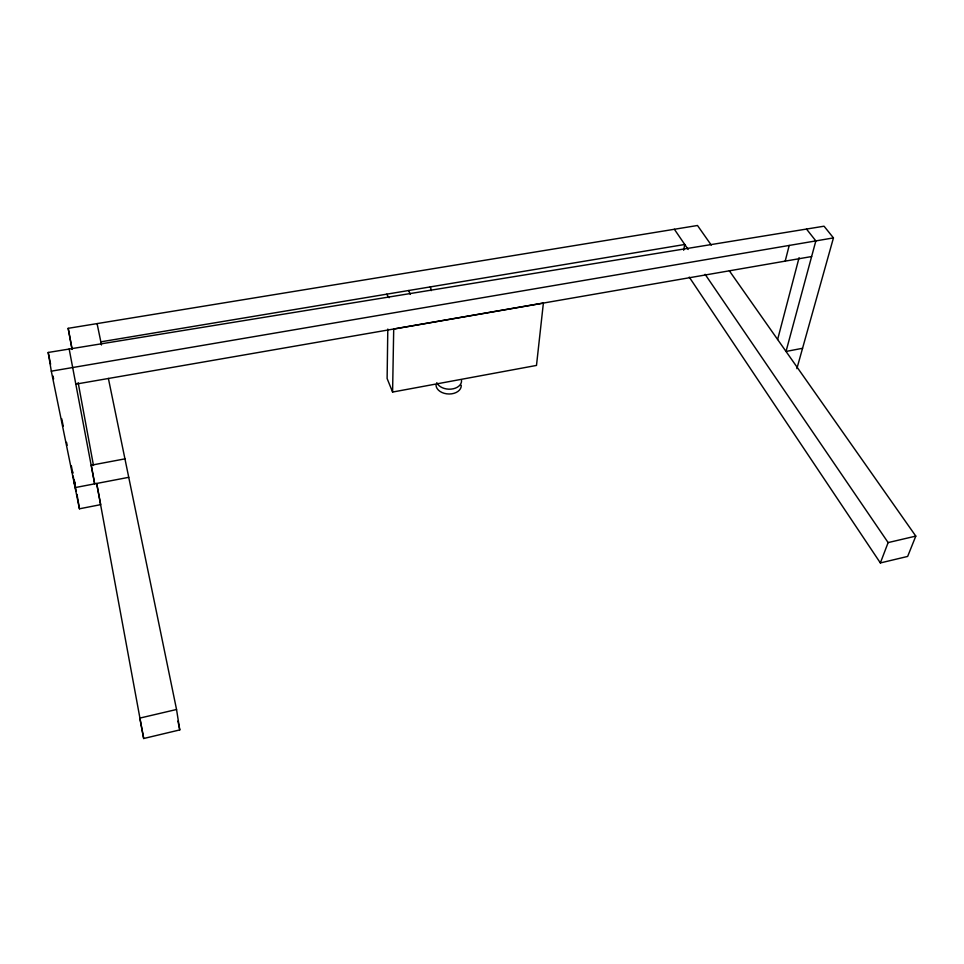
<?xml version="1.0" encoding="UTF-8"?>
<svg xmlns="http://www.w3.org/2000/svg" width="964" height="964" viewBox="0 0 964 964"><rect width="100%" height="100%" fill="white"/><g stroke="black" fill="none" stroke-linecap="round" stroke-linejoin="round"><path stroke-width="1.45" d="M387.805 329.061L387.118 378.515L392.589 392.059L536.49 365.428L543.383 303.082L393.71 329.037L392.589 392.059M683.657 250.242L684.753 244.482L100.846 341.834L101.328 344.654M785.202 261.123L789.203 245.446M777.623 339.497L799.084 257.665M796.866 368.634L833.45 237.903L824.051 226.203L48.2 352.463L51.309 371.176L79.446 508.799L100.69 504.642L96.689 483.47L143.684 738.508L179.762 729.917L176.545 709.492L108.378 378.406M729.374 270.848L915.8 536.105L907.654 556.433L880.361 562.94L888.133 542.587L705.094 274.294M176.545 709.492L139.804 718.108L143.684 738.508M888.133 542.587L915.8 536.105M128.742 477.325L75.12 487.591L73.168 476.047M802.566 348.281L786.021 351.45L815.845 240.904L806.567 229.143M124.934 458.864L91.267 465.202L94.677 483.856L69.167 348.968M75.71 384.154L811.628 256.545M51.309 371.176L833.45 237.903M71.951 348.872L68.179 328.326L697.49 225.492L711.275 245.109M674.366 229.263L688.151 249.459M689.248 277.102L880.361 562.94M408.616 290.526L410.351 294.394M75.927 490.435L76.108 491.134L75.999 490.278M74.132 480.265L74.818 483.711M97.087 323.603L101.449 344.763M177.942 721.072L179.762 729.917M48.2 352.463L50.61 364.247M53.008 376.032L53.61 378.985M61.72 418.75L63.226 426.112M66.528 442.319L67.131 445.26M71.348 465.889L71.939 468.829M72.228 470.251L72.806 473.071M74.252 480.144L74.831 482.976M75.734 489.555L74.951 485.495M68.179 328.326L72.155 349.426M75.108 485.193L75.626 488.097M78.156 382.636L93.484 465.455M74.674 483.976L74.059 480.397M76.999 494.375L79.446 508.799M72.192 470.275L72.674 473.167M389.131 297.707A22.618 14.472 1.8 0 1 386.805 294.165M430.245 286.923A22.618 14.472 1.8 0 1 431.197 290.658M461.551 380.455A12.677 8.688 3.1 0 1 451.056 389.119A12.677 8.688 3.1 0 1 436.788 382.672M461.25 385.263A12.64 8.688 3.1 0 1 449.14 393.999A12.64 8.688 3.1 0 1 436.017 385.238"/></g></svg>
